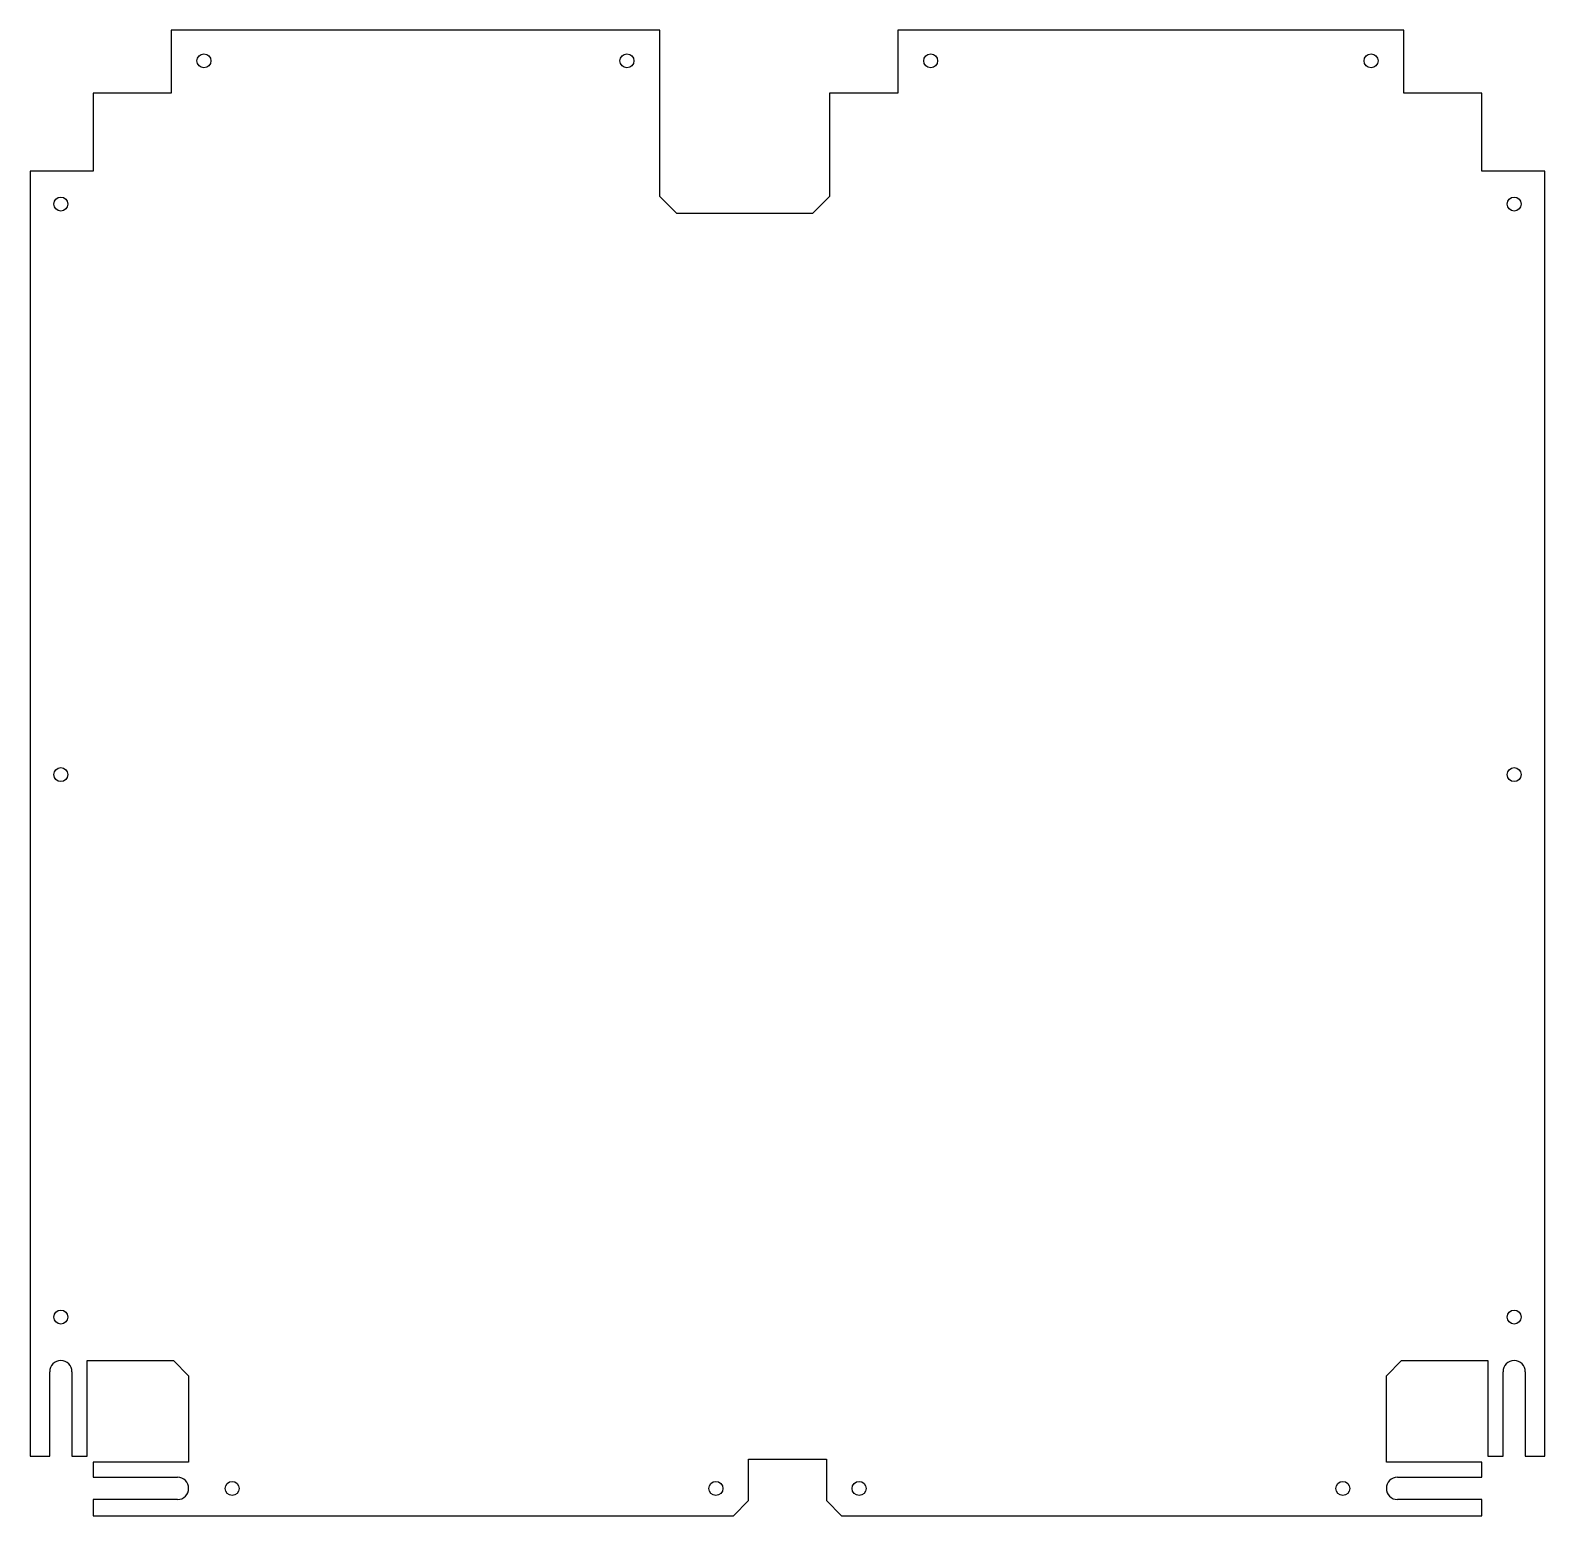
# Model space of a CAD drawing. Header units: millimetres. Extents: x -349 to 349, y -342 to 342.
import ezdxf

# ---------------------------------------------------------------- set-up
doc = ezdxf.new("R2010")
doc.units = ezdxf.units.MM
doc.layers.add('CUTOUTS', color=1, linetype='CONTINUOUS')
doc.layers.add('PERIMETER', color=5, linetype='CONTINUOUS')

msp = doc.modelspace()

# ---------------------------------------------------------------- linework, layer by layer
at = {"layer": 'CUTOUTS'}
for centre, radius in [((-269, 328.25), 3.23), ((-74, 328.25), 3.22), ((66, 328.25), 3.22), ((269, 328.25), 3.23), ((-335, 262.25), 3.22), ((335, 262.25), 3.22), ((-335, -0.75), 3.22), ((335, -0.75), 3.22), ((-335, -250.75), 3.22), ((335, -250.75), 3.22), ((-256, -329.75), 3.23), ((-33, -329.75), 3.22), ((33, -329.75), 3.22), ((256, -329.75), 3.23)]:
    msp.add_circle(centre, radius, dxfattribs=at)
at = {"layer": 'PERIMETER'}
for p, q in [((-284.07, 342.32), (-284.07, 313.32)), ((-58.93, 342.32), (-284.07, 342.32)), ((-58.93, 265.78), (-58.93, 342.32)), ((50.92, 342.32), (50.92, 313.32)), ((284.07, 342.32), (50.92, 342.32)), ((284.07, 313.32), (284.07, 342.32)), ((-320.08, 313.32), (-320.08, 277.32)), ((-284.07, 313.32), (-320.08, 313.32)), ((19.43, 313.32), (19.43, 265.78)), ((50.92, 313.32), (19.43, 313.32)), ((320.07, 313.32), (284.07, 313.32)), ((320.07, 277.32), (320.07, 313.32)), ((-320.08, 277.32), (-349.08, 277.32)), ((-349.08, 277.32), (-349.08, -314.83)), ((349.07, 277.32), (320.07, 277.32)), ((349.07, -314.83), (349.07, 277.32)), ((-50.97, 257.83), (-58.93, 265.78)), ((19.43, 265.78), (11.47, 257.83)), ((11.47, 257.83), (-50.97, 257.83)), ((-322.93, -270.83), (-283.03, -270.83)), ((-322.93, -314.83), (-322.93, -270.83)), ((-283.03, -270.83), (-276.08, -277.78)), ((276.08, -277.78), (283.03, -270.83)), ((283.03, -270.83), (322.93, -270.83)), ((322.93, -270.83), (322.93, -314.83)), ((-340.12, -314.83), (-340.12, -275.95)), ((-329.88, -275.95), (-329.88, -314.83)), ((-276.08, -277.78), (-276.08, -317.68)), ((276.08, -317.68), (276.08, -277.78)), ((329.88, -314.83), (329.88, -275.95)), ((340.12, -275.95), (340.12, -314.83)), ((-349.08, -314.83), (-340.12, -314.83)), ((-329.88, -314.83), (-322.93, -314.83)), ((-320.08, -317.68), (-320.08, -324.62)), ((-276.08, -317.68), (-320.08, -317.68)), ((-17.92, -316.32), (17.93, -316.32)), ((-17.92, -335.28), (-17.92, -316.32)), ((17.93, -316.32), (17.93, -335.28)), ((320.07, -317.68), (276.08, -317.68)), ((320.07, -324.62), (320.07, -317.68)), ((322.93, -314.83), (329.88, -314.83)), ((340.12, -314.83), (349.07, -314.83)), ((-320.08, -324.62), (-281.2, -324.62)), ((281.2, -324.62), (320.07, -324.62)), ((-320.08, -334.88), (-320.08, -342.32)), ((-281.2, -334.88), (-320.08, -334.88)), ((320.07, -334.88), (281.2, -334.88)), ((320.07, -342.32), (320.07, -334.88)), ((-24.97, -342.32), (-17.92, -335.28)), ((17.93, -335.28), (24.97, -342.32)), ((-320.08, -342.32), (-24.97, -342.32)), ((24.97, -342.32), (320.07, -342.32))]:
    msp.add_line(p, q, dxfattribs=at)
for centre, radius, start, end in [((-335, -275.95), 5.12, 0, 180), ((335, -275.95), 5.13, 0, 180), ((-281.2, -329.75), 5.13, -90, 90), ((281.2, -329.75), 5.13, 90, 270)]:
    msp.add_arc(centre, radius, start, end, dxfattribs=at)

doc.saveas('drawing.dxf')
